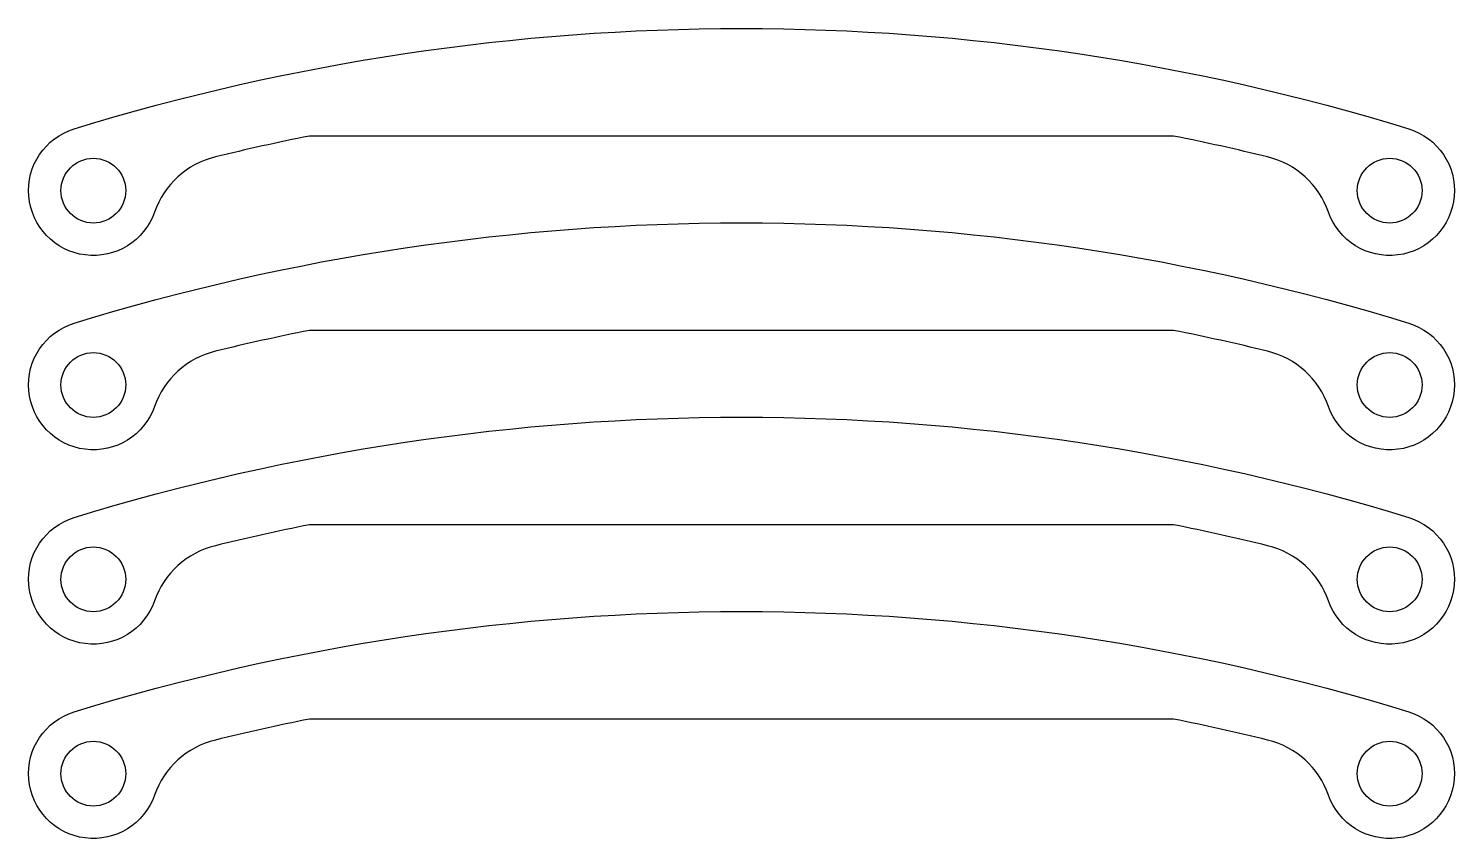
# Model space of a CAD drawing. Header units: inches. Extents: x 0 to 66, y 0 to 37.5.
import ezdxf

# ---------------------------------------------------------------- set-up
doc = ezdxf.new("R2010")
doc.units = ezdxf.units.IN
doc.header["$MEASUREMENT"] = 0
doc.layers.add('カバー', color=6, linetype='Continuous')

msp = doc.modelspace()

# ---------------------------------------------------------------- linework, layer by layer
at = {"layer": 'カバー'}
for points in [[(13, 32.533, 0.010928), (8.648, 31.564, 0.253098), (5.83, 29.006, -1.624211), (2.117, 32.869, -0.150385), (63.882, 32.869, -1.624211), (60.169, 29.006, 0.253098), (57.351, 31.564, 0.010928), (53, 32.533)], [(13, 23.533, 0.010928), (8.648, 22.564, 0.253098), (5.83, 20.006, -1.624211), (2.117, 23.869, -0.150385), (63.882, 23.869, -1.624211), (60.169, 20.006, 0.253098), (57.351, 22.564, 0.010928), (53, 23.533)], [(13, 14.531, 0.010928), (8.648, 13.561, 0.253098), (5.83, 11.004, -1.624211), (2.117, 14.867, -0.150385), (63.882, 14.867, -1.624211), (60.169, 11.004, 0.253098), (57.351, 13.561, 0.010928), (53, 14.531)], [(13, 5.531, 0.010928), (8.648, 4.561, 0.253098), (5.83, 2.004, -1.624211), (2.117, 5.867, -0.150385), (63.882, 5.867, -1.624211), (60.169, 2.004, 0.253098), (57.351, 4.561, 0.010928), (53, 5.531)]]:
    msp.add_lwpolyline(points, format="xyb", close=True, dxfattribs=at)
for centre in [(3, 30.004), (63, 30.004), (3, 21.004), (63, 21.004), (3, 12.002), (63, 12.002), (3, 3.002), (63, 3.002)]:
    msp.add_circle(centre, 1.5, dxfattribs=at)

doc.saveas('drawing.dxf')
